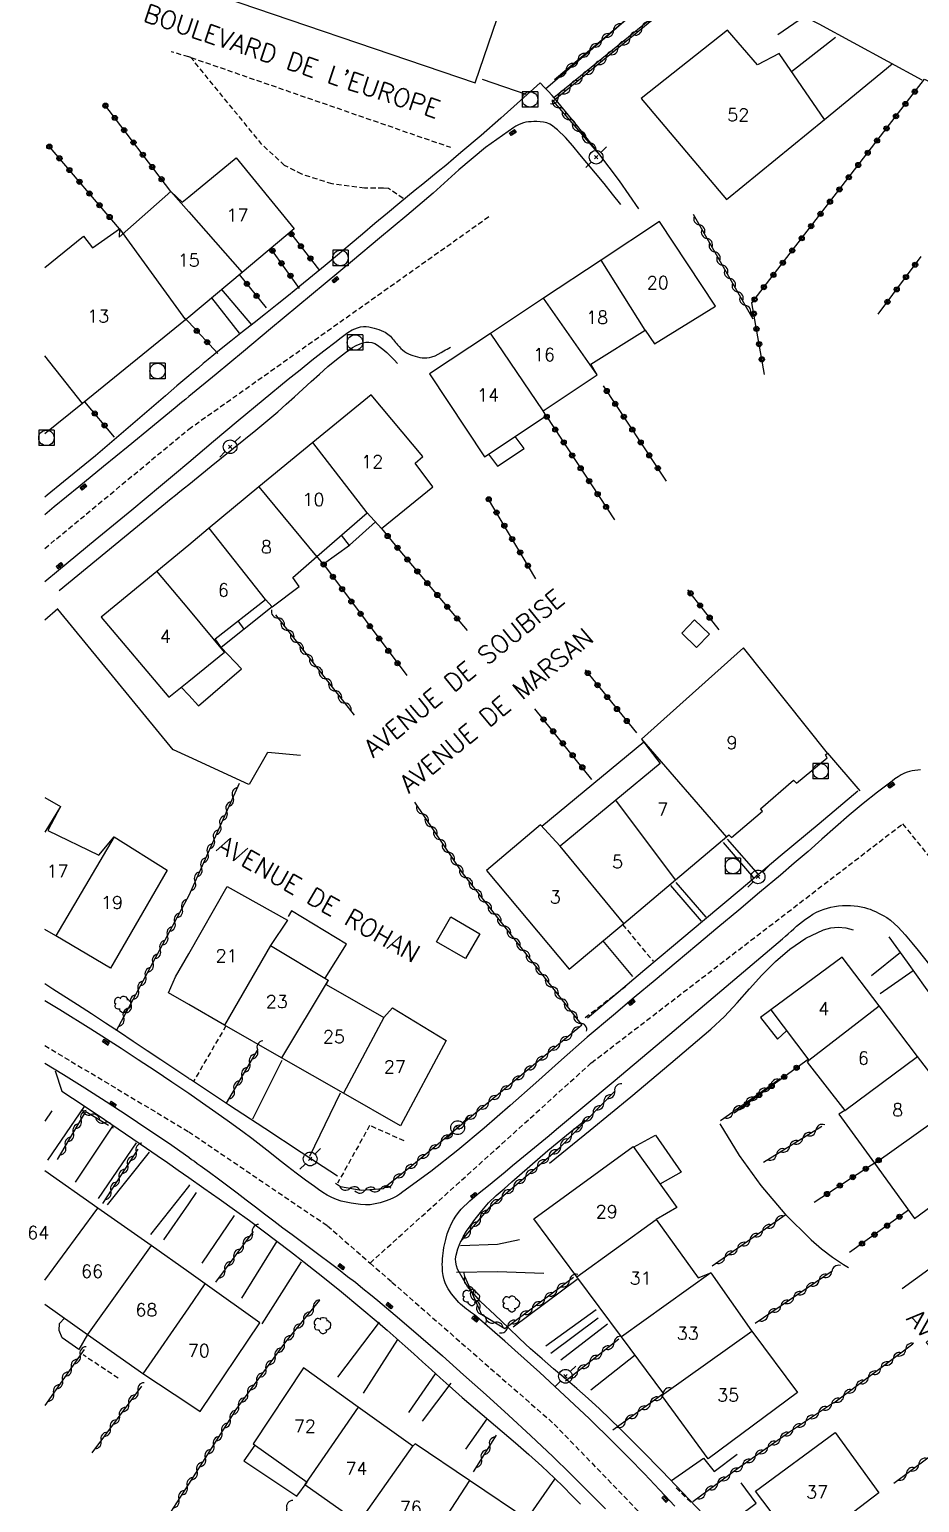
# Model space of a CAD drawing. Header units: millimetres. Extents: x 150997 to 152001, y 151999 to 153001.
# Drawn here: x 150998.5 to 151085.1, y 152324.6 to 152467.8 of the extents above; entities that cross this region are included whole.
import ezdxf
from ezdxf.enums import TextEntityAlignment as Align

# ---------------------------------------------------------------- set-up
doc = ezdxf.new("R2010")
doc.units = ezdxf.units.MM
doc.linetypes.add('DASHED', pattern=[0.75, 0.5, -0.25])
doc.layers.get('0').update_dxf_attribs({"linetype": 'CONTINUOUS'})
for name, color, linetype in [('W0001', 6, 'DASHED'), ('W0008', 7, 'CONTINUOUS'), ('W0014', 7, 'CONTINUOUS'), ('W0017', 7, 'CONTINUOUS'), ('W0101', 7, 'CONTINUOUS'), ('W0104', 1, 'CONTINUOUS'), ('W0112', 1, 'DASHED'), ('W0300', 7, 'CONTINUOUS'), ('W0310', 3, 'CONTINUOUS'), ('W0323', 7, 'CONTINUOUS'), ('W0333', 7, 'CONTINUOUS'), ('W0401', 7, 'CONTINUOUS'), ('W0420', 7, 'CONTINUOUS'), ('W0473', 7, 'CONTINUOUS'), ('W0989', 7, 'CONTINUOUS'), ('W0991', 7, 'CONTINUOUS'), ('W1102', 7, 'CONTINUOUS')]:
    doc.layers.add(name, color=color, linetype=linetype)
doc.styles.get("Standard").update_dxf_attribs({"font": 'romans.shx', "width": 0.85})

# ---------------------------------------------------------------- blocks, each defined once
blk = doc.blocks.new('T420')
for p, q in [((0.75, 0.75), (-0.75, 0.75)), ((-0.75, 0.75), (-0.75, -0.75)), ((0.75, 0.75), (0.75, -0.75)), ((0.75, -0.75), (-0.75, -0.75))]:
    blk.add_line(p, q)
blk.add_ellipse((0, 0), major_axis=(-0.53, 0.53), ratio=1, start_param=3.926991, end_param=10.210176)
blk = doc.blocks.new('T401')
for p, q in [((-0.3, 0.3), (0, 0.3)), ((-0.3, -0.25), (-0.3, 0.3)), ((-0.3, 0.15), (0, 0.15)), ((-0.3, 0), (0, 0)), ((0, 0.3), (0, -0.25)), ((-0.3, -0.15), (0, -0.15)), ((-0.3, -0.25), (-0.3, -0.3)), ((-0.3, -0.3), (0, -0.3)), ((0, -0.3), (0, -0.25))]:
    blk.add_line(p, q)
blk = doc.blocks.new('T300')
for p, q in [((-0.8, 0.51), (-0.86, 0.34)), ((-0.86, 0.34), (-0.86, 0.17)), ((-0.86, 0.17), (-0.74, 0.06)), ((-0.69, 0.63), (-0.8, 0.51)), ((-0.8, -0.06), (-0.74, 0.06)), ((-0.74, 0.06), (-0.69, 0.11)), ((-0.57, 0.69), (-0.69, 0.63)), ((-0.46, 0.69), (-0.57, 0.69)), ((-0.29, 0.63), (-0.46, 0.69)), ((-0.29, 0.63), (-0.17, 0.74)), ((-0.23, 0.57), (-0.29, 0.63)), ((-0.17, 0.74), (-0.06, 0.8)), ((-0.06, 0.8), (0.06, 0.8)), ((0.06, 0.8), (0.23, 0.74)), ((0.23, 0.74), (0.34, 0.63)), ((0.34, 0.63), (0.4, 0.51)), ((0.46, 0.46), (0.34, 0.46)), ((0.4, 0.51), (0.4, 0.46)), ((0.57, 0.4), (0.46, 0.46)), ((0.57, 0.4), (0.69, 0.29)), ((0.69, 0.29), (0.74, 0.17)), ((0.74, 0.06), (0.69, -0.17)), ((0.74, 0.17), (0.74, 0.06)), ((-0.8, -0.17), (-0.8, -0.06)), ((-0.8, -0.23), (-0.8, -0.17)), ((-0.74, -0.34), (-0.8, -0.23)), ((-0.69, -0.4), (-0.74, -0.34)), ((-0.51, -0.46), (-0.69, -0.4)), ((-0.4, -0.46), (-0.51, -0.46)), ((-0.4, -0.46), (-0.34, -0.46)), ((-0.34, -0.46), (-0.34, -0.4)), ((-0.34, -0.51), (-0.34, -0.46)), ((-0.29, -0.63), (-0.34, -0.51)), ((-0.17, -0.74), (-0.29, -0.63)), ((-0.06, -0.8), (-0.17, -0.74)), ((0.06, -0.8), (-0.06, -0.8)), ((0.17, -0.74), (0.06, -0.8)), ((0.23, -0.69), (0.17, -0.74)), ((0.29, -0.46), (0.23, -0.46)), ((0.29, -0.63), (0.23, -0.69)), ((0.46, -0.4), (0.29, -0.46)), ((0.34, -0.51), (0.29, -0.63)), ((0.34, -0.51), (0.34, -0.46)), ((0.57, -0.34), (0.46, -0.4)), ((0.63, -0.29), (0.57, -0.34)), ((0.69, -0.17), (0.63, -0.29))]:
    blk.add_line(p, q)
blk = doc.blocks.new('T473')
for p, q in [((-0.166667, 0.166667), (0.166667, -0.166667)), ((-0.166667, -0.166667), (0.166667, 0.166667)), ((0.500001, 0.500001), (1.000002, 1.000002)), ((-1.000002, -1.000002), (-0.500001, -0.500001))]:
    blk.add_line(p, q)
blk.add_ellipse((0, 0), major_axis=(0.471405, 0.471405), ratio=1, start_param=5.4977871438, end_param=11.780972451)
blk = doc.blocks.new('t310o')
at = {"color": 0, "linetype": 'Continuous'}
for centre, start, end in [((-0.5, 0.38), 216.8699, 323.1304), ((0.5, -0.37), 36.8699, 143.1303)]:
    blk.add_arc(centre, 0.625, start, end, dxfattribs=at)
blk = doc.blocks.new('t323o')
at = {"color": 0, "linetype": 'Continuous'}
for radius in [0.25, 0.15]:
    blk.add_circle((0, 0), radius, dxfattribs=at)

msp = doc.modelspace()

# ---------------------------------------------------------------- linework, layer by layer
at = {"layer": 'W0001'}
for points in [[(151014, 152428.98), (151043.27, 152449.71)], [(151000, 152417.38), (151014, 152428.98)], [(151031.63, 152347.92), (151053.16, 152367.39), (151083.41, 152390.6), (151099.77, 152370.46)], [(151000, 152369.06), (151014, 152360.68)], [(151014, 152360.68), (151027.49, 152351.54), (151031.63, 152347.92)], [(151031.63, 152347.92), (151033.76, 152346.06), (151049.54, 152332.26), (151067.93, 152313.21), (151082.65, 152295.25), (151079.28, 152282.5)]]:
    msp.add_lwpolyline(points, dxfattribs=at)
at = {"layer": 'W0008'}
for points in [[(151000, 152367.35), (151001.81, 152366.25), (151003.91, 152364.95), (151005.98, 152363.63), (151008.01, 152362.3), (151010.02, 152360.95), (151012.02, 152359.59), (151014, 152358.2)], [(151014, 152358.2), (151014.28, 152358), (151014.55, 152357.81), (151014.83, 152357.61), (151015.11, 152357.41), (151016.01, 152356.75), (151016.91, 152356.09), (151017.81, 152355.41), (151018.7, 152354.74), (151019.59, 152354.06), (151020.48, 152353.38), (151021.37, 152352.7), (151022.27, 152352.02), (151023.16, 152351.35), (151024.07, 152350.68), (151024.97, 152350.01), (151025.87, 152349.34), (151026.77, 152348.66), (151027.67, 152347.99), (151028.56, 152347.31), (151029.45, 152346.62), (151030.2, 152346.05), (151030.93, 152345.46), (151031.67, 152344.87), (151032.39, 152344.27), (151034.5, 152342.5), (151036.58, 152340.7), (151038.66, 152338.89), (151040.71, 152337.06), (151042.91, 152335.1), (151045.09, 152333.12), (151047.25, 152331.13), (151049.39, 152329.11), (151051.12, 152327.43), (151052.82, 152325.73), (151054.51, 152324.02)]]:
    msp.add_lwpolyline(points, dxfattribs=at)
at = {"layer": 'W0014'}
for points in [[(151048.7, 152462.08), (151057.88, 152469.97), (151059.33, 152475.21)], [(151049.5, 152461.23), (151064.88, 152473.76)], [(151064.85, 152473.75), (151075.26, 152468.38), (151085.29, 152462.95)], [(151048.16, 152462.64), (151046.26, 152460.92), (151044.34, 152459.22), (151042.42, 152457.54), (151040.47, 152455.87), (151039.74, 152455.25), (151039, 152454.63), (151038.26, 152454.02), (151037.52, 152453.42), (151036.77, 152452.81), (151036.03, 152452.21), (151035.28, 152451.6), (151034.54, 152450.99), (151033.32, 152449.98), (151032.11, 152448.96), (151030.9, 152447.94), (151029.69, 152446.93), (151028.47, 152445.91), (151027.26, 152444.89), (151026.04, 152443.88), (151024.81, 152442.88), (151023.7, 152441.98), (151022.59, 152441.09), (151021.47, 152440.21), (151020.35, 152439.32), (151019.23, 152438.44), (151018.11, 152437.55), (151017, 152436.65), (151015.89, 152435.75), (151015.42, 152435.36), (151014.94, 152434.96), (151014.47, 152434.57), (151014, 152434.17)], [(151057.78, 152450.4), (151055.87, 152453.12), (151053.89, 152455.79), (151051.84, 152458.41), (151049.72, 152460.98), (151049.34, 152461.41), (151048.96, 152461.83), (151048.57, 152462.24), (151048.16, 152462.64)], [(151056.02, 152450.82), (151055.2, 152451.84), (151054.38, 152452.86), (151053.55, 152453.87), (151052.7, 152454.87), (151052.02, 152455.69), (151051.34, 152456.52), (151050.62, 152457.33), (151049.84, 152458.08), (151049.61, 152458.28), (151049.36, 152458.46), (151049.1, 152458.62), (151048.81, 152458.75), (151048.5, 152458.83), (151048.18, 152458.87), (151047.86, 152458.88), (151047.54, 152458.88), (151047.29, 152458.87), (151047.04, 152458.86), (151046.79, 152458.82), (151046.54, 152458.77), (151046.29, 152458.68), (151046.05, 152458.57), (151045.82, 152458.45), (151045.6, 152458.31), (151042.85, 152456.35), (151040.27, 152454.18), (151037.76, 152451.93), (151035.22, 152449.75), (151032.56, 152447.55), (151029.91, 152445.35), (151027.26, 152443.15), (151024.61, 152440.95), (151021.96, 152438.74), (151019.31, 152436.54), (151016.66, 152434.34), (151014, 152432.15)], [(151014, 152425.78), (151016.41, 152427.81), (151018.82, 152429.82), (151021.24, 152431.83), (151023.67, 152433.83), (151024.82, 152434.76), (151025.98, 152435.69), (151027.14, 152436.61), (151028.32, 152437.51), (151028.7, 152437.8), (151029.08, 152438.1), (151029.47, 152438.39), (151029.89, 152438.63), (151030.15, 152438.75), (151030.42, 152438.84), (151030.7, 152438.92), (151030.99, 152438.96), (151031.25, 152438.96), (151031.51, 152438.92), (151031.77, 152438.87), (151032.02, 152438.81), (151032.25, 152438.74), (151032.49, 152438.67), (151032.72, 152438.58), (151032.94, 152438.47), (151033.09, 152438.4), (151033.23, 152438.31), (151033.36, 152438.22), (151033.49, 152438.12), (151033.61, 152438.01), (151033.71, 152437.9), (151033.82, 152437.78), (151033.91, 152437.66), (151034.01, 152437.54), (151034.11, 152437.42), (151034.21, 152437.3), (151034.31, 152437.19), (151034.47, 152437.02), (151034.63, 152436.84), (151034.8, 152436.68), (151034.99, 152436.53), (151035.18, 152436.41), (151035.38, 152436.31), (151035.58, 152436.22), (151035.79, 152436.14), (151036.01, 152436.07), (151036.23, 152436.01), (151036.46, 152435.96), (151036.69, 152435.93)], [(151014, 152423.61), (151016.17, 152425.37), (151018.35, 152427.13), (151020.51, 152428.89), (151022.66, 152430.68), (151023.49, 152431.4), (151024.3, 152432.13), (151025.1, 152432.87), (151025.9, 152433.61), (151026.71, 152434.34), (151027.53, 152435.06), (151028.37, 152435.76), (151029.24, 152436.42), (151029.58, 152436.67), (151029.92, 152436.91), (151030.28, 152437.12), (151030.66, 152437.29), (151030.93, 152437.37), (151031.21, 152437.43), (151031.5, 152437.44), (151031.79, 152437.41), (151032.09, 152437.3), (151032.37, 152437.14), (151032.62, 152436.95), (151032.86, 152436.75), (151033.25, 152436.43), (151033.61, 152436.09), (151033.96, 152435.73), (151034.29, 152435.36)], [(151036.69, 152435.93), (151036.92, 152435.92), (151037.16, 152435.93), (151037.4, 152435.95), (151037.63, 152436), (151037.95, 152436.11), (151038.24, 152436.26), (151038.53, 152436.43), (151038.82, 152436.59), (151038.98, 152436.68), (151039.14, 152436.77), (151039.29, 152436.86), (151039.45, 152436.96)], [(151014, 152434.17), (151012.86, 152433.2), (151011.73, 152432.23), (151010.6, 152431.26), (151009.47, 152430.28), (151008.34, 152429.3), (151007.2, 152428.33), (151006.07, 152427.36), (151004.92, 152426.4), (151003.37, 152425.12), (151001.81, 152423.85), (151000.24, 152422.58), (151000, 152422.38)], [(151014, 152432.15), (151013.72, 152431.91), (151013.43, 152431.68), (151013.15, 152431.45), (151012.87, 152431.21), (151010.49, 152429.25), (151008.1, 152427.29), (151005.71, 152425.34), (151003.32, 152423.39), (151000.93, 152421.43), (151000, 152420.67)], [(151000, 152414.18), (151001.33, 152415.27), (151004.9, 152418.21), (151008.47, 152421.15), (151009.85, 152422.31), (151011.24, 152423.46), (151012.62, 152424.62), (151014, 152425.78)], [(151001.41, 152413.3), (151004.13, 152415.53), (151006.85, 152417.77), (151009.58, 152420), (151012.3, 152422.23), (151012.73, 152422.58), (151013.15, 152422.92), (151013.58, 152423.27), (151014, 152423.61)], [(151085.16, 152395.85), (151084.88, 152395.84), (151084.61, 152395.81), (151084.35, 152395.77), (151084.09, 152395.71), (151083.84, 152395.63), (151083.59, 152395.53), (151083.27, 152395.37), (151082.97, 152395.18), (151082.67, 152394.98), (151082.38, 152394.77), (151080.97, 152393.7), (151079.58, 152392.59), (151078.22, 152391.45), (151076.88, 152390.28), (151075.55, 152389.11), (151074.22, 152387.94), (151072.88, 152386.78), (151071.53, 152385.63), (151069.51, 152383.93), (151067.48, 152382.23), (151065.45, 152380.53), (151063.41, 152378.83), (151061.38, 152377.13), (151059.35, 152375.43), (151057.32, 152373.73), (151055.29, 152372.03), (151052.75, 152369.87), (151050.24, 152367.66), (151047.75, 152365.44), (151045.25, 152363.23), (151042.73, 152361.04), (151040.16, 152358.89), (151037.53, 152356.82), (151034.83, 152354.84), (151034.53, 152354.63), (151034.22, 152354.43), (151033.9, 152354.25), (151033.56, 152354.1), (151033.1, 152353.92), (151032.62, 152353.77), (151032.14, 152353.66), (151031.64, 152353.59), (151031.18, 152353.57), (151030.71, 152353.6), (151030.25, 152353.66), (151029.8, 152353.73), (151029.31, 152353.83), (151028.83, 152353.95), (151028.36, 152354.09), (151027.9, 152354.28), (151027.46, 152354.51), (151027.04, 152354.78), (151026.63, 152355.07), (151026.23, 152355.35), (151025.34, 152355.99), (151024.46, 152356.65), (151023.6, 152357.32), (151022.74, 152358), (151021.88, 152358.68), (151021.02, 152359.36), (151020.15, 152360.02), (151019.27, 152360.67), (151017.96, 152361.61), (151016.65, 152362.55), (151015.33, 152363.47), (151014, 152364.39)], [(151079.07, 152393.8), (151075.29, 152390.63), (151071.51, 152387.46), (151067.72, 152384.28), (151063.94, 152381.11), (151061.15, 152378.76), (151058.35, 152376.42), (151055.56, 152374.07), (151052.77, 152371.72)], [(151061.26, 152324.28), (151059.78, 152325.86), (151058.3, 152327.43), (151056.79, 152328.98), (151055.27, 152330.52), (151052.92, 152332.8), (151050.54, 152335.05), (151048.14, 152337.27), (151045.71, 152339.46), (151044.74, 152340.33), (151043.76, 152341.18), (151042.77, 152342.03), (151041.77, 152342.87), (151041.58, 152343.02), (151041.39, 152343.16), (151041.2, 152343.31), (151041, 152343.45), (151040.81, 152343.6), (151040.62, 152343.75), (151040.44, 152343.91), (151040.27, 152344.08), (151039.9, 152344.5), (151039.55, 152344.93), (151039.24, 152345.4), (151038.98, 152345.9), (151038.84, 152346.29), (151038.75, 152346.7), (151038.69, 152347.11), (151038.66, 152347.52), (151038.65, 152347.79), (151038.66, 152348.07), (151038.67, 152348.34), (151038.7, 152348.61), (151038.73, 152348.88), (151038.77, 152349.15), (151038.82, 152349.42), (151038.87, 152349.69), (151038.99, 152350.22), (151039.13, 152350.75), (151039.31, 152351.26), (151039.54, 152351.76), (151039.74, 152352.13), (151039.97, 152352.49), (151040.23, 152352.83), (151040.5, 152353.15), (151041.34, 152353.98), (151042.24, 152354.74), (151043.16, 152355.47), (151044.07, 152356.21), (151044.78, 152356.8), (151045.49, 152357.4), (151046.2, 152357.98), (151046.91, 152358.57), (151047.63, 152359.16), (151048.34, 152359.74), (151049.06, 152360.33), (151049.77, 152360.92), (151055.27, 152365.53), (151060.77, 152370.16), (151066.25, 152374.8), (151071.73, 152379.44), (151072.01, 152379.68), (151072.28, 152379.93), (151072.56, 152380.17), (151072.83, 152380.42), (151073.11, 152380.66), (151073.39, 152380.9), (151073.68, 152381.13), (151073.97, 152381.35), (151074.32, 152381.59), (151074.68, 152381.82), (151075.05, 152382.02), (151075.44, 152382.2), (151075.77, 152382.33), (151076.1, 152382.43), (151076.44, 152382.51), (151076.79, 152382.58), (151077.18, 152382.64), (151077.57, 152382.67), (151077.97, 152382.68), (151078.36, 152382.68), (151078.7, 152382.65), (151079.05, 152382.61), (151079.38, 152382.55), (151079.72, 152382.47), (151079.99, 152382.4), (151080.25, 152382.31), (151080.51, 152382.2), (151080.76, 152382.09), (151081.14, 152381.91), (151081.52, 152381.71), (151081.88, 152381.5), (151082.22, 152381.25), (151082.97, 152380.57), (151083.66, 152379.83), (151084.3, 152379.06), (151084.93, 152378.29), (151088.5, 152373.81)], [(151082.08, 152379.62), (151083.86, 152377.18), (151085.62, 152374.72), (151087.38, 152372.26), (151089.12, 152369.79), (151090.84, 152367.34), (151092.54, 152364.88), (151094.24, 152362.41), (151095.92, 152359.94)], [(151014, 152365.86), (151012.65, 152366.76), (151011.3, 152367.66), (151009.96, 152368.56), (151008.61, 152369.46), (151007.27, 152370.36), (151005.91, 152371.25), (151004.56, 152372.14), (151003.2, 152373.01), (151000.8, 152374.54), (151000, 152375.05)], [(151014, 152364.39), (151012.37, 152365.5), (151010.73, 152366.6), (151009.08, 152367.69), (151007.43, 152368.77), (151004.47, 152370.67), (151001.48, 152372.53), (151000, 152373.42)], [(151001, 152366.62), (151001.67, 152364.63)], [(151028.45, 152356.36), (151024.92, 152358.67), (151021.4, 152360.99), (151017.88, 152363.31), (151014.36, 152365.63), (151014.27, 152365.69), (151014.18, 152365.75), (151014.09, 152365.8), (151014, 152365.86)], [(151001.67, 152364.63), (151003.74, 152363.26), (151005.8, 152361.88), (151007.86, 152360.49), (151009.9, 152359.09), (151010.93, 152358.39), (151011.95, 152357.68), (151012.98, 152356.96), (151014, 152356.25)], [(151064.02, 152323.51), (151062.01, 152325.63), (151060.03, 152327.7), (151058.02, 152329.74), (151055.99, 152331.76), (151053.93, 152333.74), (151052.84, 152334.75), (151051.73, 152335.72), (151050.61, 152336.68), (151049.48, 152337.64), (151048.35, 152338.6), (151047.24, 152339.58), (151046.15, 152340.58), (151045.09, 152341.61), (151043.75, 152342.89), (151042.37, 152344.19), (151041.1, 152345.65), (151040.13, 152347.31), (151040.02, 152347.64), (151039.96, 152347.99), (151039.95, 152348.33), (151040, 152348.68), (151040.17, 152349.3), (151040.4, 152349.89), (151040.68, 152350.46), (151041.01, 152351.01), (151041.36, 152351.52), (151041.73, 152352.03), (151042.11, 152352.52), (151042.49, 152353.01), (151043.16, 152353.77), (151043.9, 152354.47), (151044.66, 152355.14), (151045.42, 152355.8), (151047.16, 152357.34), (151048.93, 152358.86), (151050.72, 152360.35), (151052.53, 152361.81)], [(151014, 152356.25), (151015.48, 152355.21), (151016.96, 152354.16), (151018.44, 152353.1), (151019.9, 152352.04), (151021.25, 152351.05), (151022.58, 152350.04), (151023.9, 152349.03), (151025.22, 152348.01), (151027.04, 152346.57), (151028.86, 152345.11), (151030.65, 152343.64), (151032.43, 152342.14), (151033.31, 152341.39), (151034.17, 152340.62), (151035.03, 152339.85), (151035.89, 152339.08), (151036.74, 152338.3), (151037.6, 152337.53), (151038.46, 152336.75), (151039.32, 152335.99), (151040.6, 152334.86), (151041.89, 152333.75), (151043.19, 152332.65), (151044.49, 152331.54), (151045.78, 152330.43), (151047.07, 152329.31), (151048.33, 152328.17), (151049.58, 152327), (151050.43, 152326.17), (151051.26, 152325.33), (151052.09, 152324.48)]]:
    msp.add_lwpolyline(points, dxfattribs=at)
at = {"layer": 'W0017'}
for points in [[(151071.27, 152467.34), (151073.86, 152469.13)], [(151072.62, 152463.75), (151076.9, 152467.09)], [(151075.82, 152459.08), (151082.41, 152464.51)], [(151046.8, 152461.5), (151042.55, 152462.96)], [(151018.93, 152438.33), (151016.25, 152441.76)], [(151020.13, 152439.14), (151017.21, 152442.57)], [(151076.12, 152397.5), (151079.26, 152393.84)], [(151068.94, 152385.37), (151065.98, 152388.81)], [(151069.39, 152385.7), (151066.39, 152389.12)], [(151063.86, 152381.14), (151060.89, 152384.61)], [(151064.32, 152381.54), (151061.39, 152384.92)], [(151057.17, 152375.78), (151054.27, 152379.29)], [(151083.2, 152378.1), (151080.39, 152375.83)], [(151084.43, 152376.34), (151081.23, 152374.08)], [(151020.22, 152361.93), (151023.08, 152367.64)], [(151025.77, 152358.31), (151028.75, 152364.47)], [(151003.84, 152363.15), (151000.27, 152357.92)], [(151006.6, 152361.21), (151002.95, 152355.77)], [(151005.23, 152354.21), (151008.92, 152359.62)], [(151010.15, 152358.69), (151006.06, 152353.58)], [(151010.32, 152350.71), (151014, 152355.35)], [(151014, 152355.35), (151014.12, 152355.51)], [(151014, 152353.66), (151014.77, 152354.77)], [(151011.57, 152350.19), (151014, 152353.66)], [(151018.42, 152352.53), (151015.29, 152347.91)], [(151019.16, 152344.52), (151022.61, 152350.06)], [(151040.43, 152349.62), (151044.03, 152349.76), (151046.17, 152350.21)], [(151021.13, 152342.02), (151024.96, 152348.04)], [(151048.52, 152346.89), (151044.02, 152347.05), (151040.02, 152347.01)], [(151051.77, 152346.31), (151045.54, 152341.68)], [(151048.72, 152339.88), (151053.6, 152343.39)], [(151053.8, 152342.56), (151049.2, 152339.14)], [(151028.49, 152336.84), (151032.54, 152342.17)], [(151050.18, 152338.52), (151054.71, 152342)], [(151034.31, 152340.5), (151030.97, 152335.28)], [(151057.4, 152338.96), (151053.1, 152335.56)], [(151035.39, 152333.38), (151038.01, 152337.16)], [(151039.49, 152336.24), (151036.71, 152332.56)], [(151040.93, 152329.83), (151043.02, 152332.79)], [(151060.94, 152326.79), (151064.05, 152328.94), (151065.1, 152327.67), (151067.32, 152329.33)], [(151046.78, 152322.85), (151049.6, 152326.91)], [(151065.75, 152322.01), (151069.17, 152324.59), (151067.73, 152326.55)]]:
    msp.add_lwpolyline(points, dxfattribs=at)
at = {"layer": 'W0101'}
for points in [[(151014, 152472.15), (151041.85, 152462.66), (151046.11, 152475.08)], [(151014, 152451.57), (151018.62, 152455.35), (151024.25, 152448.46)], [(151007.28, 152448.47), (151007.23, 152447.64), (151012.27, 152452.08)], [(151012.27, 152452.08), (151013.36, 152451.05), (151014, 152451.57)], [(151000, 152444.71), (151003.76, 152447.76), (151004.64, 152446.61), (151007.28, 152448.47)], [(151024.25, 152448.46), (151019.19, 152444.22)], [(151059.77, 152449.16), (151054.11, 152445.42)], [(151058.38, 152438.62), (151059.29, 152437.28), (151065.23, 152440.94), (151059.77, 152449.16)], [(151019.19, 152444.22), (151014, 152439.88)], [(151054.11, 152445.42), (151048.51, 152441.72)], [(151048.51, 152441.72), (151043.34, 152438.29)], [(151014, 152439.88), (151013.7, 152439.62)], [(151013.7, 152439.62), (151003.68, 152431.47)], [(151053.1, 152435.31), (151058.38, 152438.62)], [(151043.34, 152438.29), (151037.41, 152434.37), (151042.75, 152426.3), (151048.75, 152430.28), (151048.47, 152430.75)], [(151048.47, 152430.75), (151053.71, 152434.28)], [(151053.71, 152434.28), (151053.1, 152435.31)], [(151003.68, 152431.47), (151000, 152428.54)], [(151031.73, 152432.32), (151026.07, 152427.68)], [(151031.36, 152420.85), (151032.74, 152419.32), (151037.74, 152423.39), (151036.03, 152425.68), (151036.75, 152426.33), (151031.73, 152432.32)], [(151026.07, 152427.68), (151020.82, 152423.38)], [(151020.82, 152423.38), (151015.9, 152419.29)], [(151026.47, 152416.6), (151031.36, 152420.85)], [(151015.9, 152419.29), (151014, 152417.72)], [(151014, 152417.72), (151010.91, 152415.16)], [(151021.47, 152412.43), (151022.12, 152411.7), (151024.73, 152413.7), (151024.13, 152414.56), (151026.47, 152416.6)], [(151010.91, 152415.16), (151005.49, 152410.7), (151012.07, 152402.94), (151014, 152404.5)], [(151016.56, 152408.6), (151021.47, 152412.43)], [(151017.48, 152407.32), (151016.56, 152408.6)], [(151014, 152404.5), (151017.48, 152407.32)], [(151066.53, 152389.54), (151066.78, 152389.28), (151069.8, 152391.85), (151069.58, 152392.09), (151072.8, 152394.86), (151073.08, 152394.58), (151076.08, 152397.02), (151075.91, 152397.33), (151076.12, 152397.5), (151067.93, 152407.72), (151058.02, 152398.86), (151059.84, 152396.48)], [(151059.84, 152396.48), (151055.54, 152392.93)], [(151000, 152393.17), (151001.52, 152392.3)], [(151055.54, 152392.93), (151050.11, 152388.43)], [(151001.52, 152392.3), (151000.3, 152389.97)], [(151000.3, 152389.97), (151005.26, 152387.57), (151006.75, 152389.35)], [(151050.11, 152388.43), (151048.21, 152390.53), (151042.95, 152386.08), (151050.99, 152376.49)], [(151006.75, 152389.35), (151011.92, 152386.12), (151006.4, 152376.59)], [(151061.34, 152385.18), (151066.53, 152389.54)], [(151014, 152377.98), (151017.73, 152384.51), (151023.59, 152381.25), (151021.95, 152378.8)], [(151056.29, 152380.94), (151061.34, 152385.18)], [(151001.07, 152379.72), (151000, 152380.35)], [(151006.4, 152376.59), (151001.07, 152379.72)], [(151050.99, 152376.49), (151056.29, 152380.94)], [(151021.95, 152378.8), (151027.56, 152375.42)], [(151014, 152373.06), (151012.02, 152374.2), (151012.72, 152375.73), (151014, 152377.98)], [(151081.12, 152372.93), (151077.53, 152377.65), (151070.6, 152372.52), (151074.28, 152367.64)], [(151027.56, 152375.42), (151027.36, 152375.01)], [(151027.36, 152375.01), (151032.98, 152371.8)], [(151017.49, 152371.06), (151014, 152373.06)], [(151032.98, 152371.8), (151033.8, 152372.72), (151039.03, 152369.55), (151034.58, 152361.25)], [(151084.87, 152368), (151081.12, 152372.93)], [(151023.03, 152367.88), (151017.49, 152371.06)], [(151029.05, 152364.42), (151023.03, 152367.88)], [(151074.28, 152367.64), (151074.12, 152367.45), (151077.78, 152362.75)], [(151088.54, 152363.19), (151084.87, 152368)], [(151034.58, 152361.25), (151029.05, 152364.42)], [(151077.78, 152362.75), (151077.2, 152362.4), (151080.67, 152357.62)], [(151051.74, 152346.59), (151047.55, 152352.23), (151057.2, 152359.25), (151061.45, 152353.31), (151059.45, 152352.14)], [(151005.16, 152353.27), (151000, 152356.88)], [(151080.67, 152357.62), (151084.56, 152352.25), (151092.45, 152358.05)], [(151010.36, 152349.62), (151005.16, 152353.27)], [(151059.45, 152352.14), (151063.52, 152346.49), (151064.77, 152346.97)], [(151014, 152347.04), (151010.36, 152349.62)], [(151015.61, 152345.89), (151014, 152347.04)], [(151064.77, 152346.97), (151068.73, 152341.34), (151068.76, 152341.29)], [(151020.93, 152342.11), (151015.61, 152345.89)], [(151056.07, 152340.75), (151051.74, 152346.59)], [(151000, 152343.93), (151004.17, 152340.98)], [(151004.17, 152340.98), (151009.64, 152337.11)], [(151014, 152334.24), (151015.12, 152333.5), (151020.93, 152342.11)], [(151068.76, 152341.29), (151073.18, 152335.32), (151064.49, 152328.89)], [(151060.18, 152335.22), (151056.07, 152340.75)], [(151009.64, 152337.11), (151014, 152334.24)], [(151030.46, 152333.92), (151025.15, 152337.73), (151020.26, 152330.35), (151025.52, 152326.61)], [(151064.49, 152328.89), (151060, 152335.05), (151060.18, 152335.22)], [(151035.78, 152330.12), (151030.46, 152333.92)], [(151041.3, 152326.78), (151036.02, 152330.34), (151035.78, 152330.12)], [(151047.16, 152322.83), (151041.3, 152326.78)], [(151025.52, 152326.61), (151025.28, 152326.39)], [(151025.28, 152326.39), (151030.47, 152322.72)]]:
    msp.add_lwpolyline(points, dxfattribs=at)
for points in [[(151075.82, 152459.08), (151071.42, 152465.5), (151069.31, 152464.4), (151066.37, 152467.78), (151058, 152461.14), (151066.29, 152451.3)], [(151073.59, 152319.86), (151069.12, 152325.73), (151076.86, 152331.45), (151081.09, 152325.58)]]:
    msp.add_lwpolyline(points, close=True, dxfattribs=at)
at = {"layer": 'W0104'}
for points in [[(151043.15, 152426.56), (151044.03, 152425.38), (151046.63, 152427.09), (151045.75, 152428.28)], [(151032.16, 152419.96), (151029.62, 152417.69), (151029.62, 152417.67), (151027.09, 152415.87), (151026, 152417.16)], [(151029.62, 152417.67), (151028.87, 152418.68)], [(151022.12, 152411.7), (151019.4, 152409.55), (151018.82, 152410.36)], [(151019.4, 152409.55), (151017.17, 152407.75)], [(151014, 152403.12), (151014.96, 152402.1), (151019.13, 152405.68), (151017.17, 152407.75)], [(151013.26, 152403.9), (151014, 152403.12)], [(151048.33, 152390.4), (151058.25, 152398.59)], [(151027.26, 152375.61), (151029.33, 152378.91), (151023.98, 152382.17), (151023.68, 152381.6)], [(151070.6, 152372.52), (151069.6, 152371.79), (151071.24, 152369.67), (151072.13, 152370.49)], [(151057.24, 152359.2), (151059.37, 152360.36), (151061.88, 152356.76), (151059.82, 152355.59)], [(151004.17, 152340.98), (151003.31, 152339.51), (151001.71, 152340.64), (151001.39, 152341.35), (151001.44, 152342.05), (151001.93, 152342.56)]]:
    msp.add_lwpolyline(points, dxfattribs=at)
for points in [[(151064.62, 152409.05), (151063.38, 152407.76), (151061.94, 152409.15), (151063.18, 152410.44)], [(151039.5, 152381.57), (151042.3, 152379.93), (151040.91, 152377.53), (151038.1, 152379.16)]]:
    msp.add_lwpolyline(points, close=True, dxfattribs=at)
at = {"layer": 'W0112'}
for points in [[(151014, 152465.17), (151012.3, 152465.67)], [(151034.85, 152451.42), (151033.41, 152452.39), (151032.93, 152452.4), (151031.1, 152452.41), (151027.94, 152452.82), (151025, 152453.76), (151023.32, 152454.63), (151021.12, 152456.65), (151014.22, 152465.11), (151014, 152465.17)], [(151014.22, 152465.11), (151039.45, 152456.38)], [(151056.17, 152380.84), (151059.15, 152377.27)], [(151052.55, 152371.78), (151056.57, 152374.89)], [(151017.62, 152370.98), (151014.44, 152365.52)], [(151034.96, 152359.79), (151031.59, 152361.29), (151028.48, 152355.7)], [(151007.15, 152336.72), (151003.73, 152338.99)], [(151061.39, 152326.06), (151062.96, 152324.53)]]:
    msp.add_lwpolyline(points, dxfattribs=at)
at = {"layer": 'W0300'}
for points in [[(151001.26, 152411.52), (151000, 152410.43)], [(151012.48, 152397.81), (151001.27, 152411.5)], [(151014, 152397.12), (151012.51, 152397.81)], [(151019.84, 152394.44), (151014, 152397.12)], [(151021.66, 152397.55), (151019.87, 152394.45)], [(151024.87, 152397.27), (151021.69, 152397.55)], [(151049.08, 152357.62), (151053.04, 152360.84), (151056.98, 152364.08), (151060.89, 152367.36), (151064.78, 152370.66), (151066.1, 152371.89), (151067.34, 152373.21), (151068.53, 152374.56), (151069.73, 152375.9), (151071.04, 152377.22), (151072.45, 152378.44), (151074.01, 152379.5), (151075.72, 152380.31), (151076.43, 152380.51), (151077.16, 152380.57), (151077.89, 152380.51), (151078.6, 152380.31)], [(151065.65, 152361.46), (151067.52, 152358.38), (151069.63, 152355.45), (151071.96, 152352.71), (151074.51, 152350.16), (151075.51, 152349.29), (151076.58, 152348.5), (151077.67, 152347.77), (151078.14, 152347.48)], [(151083.36, 152345.43), (151098.57, 152356.47)]]:
    msp.add_lwpolyline(points, dxfattribs=at)
at = {"layer": 'W0310'}
for points in [[(151038.92, 152482.55), (151059.32, 152474.77), (151057.58, 152469.65), (151049.55, 152462.93)], [(151064.69, 152473.36), (151049.44, 152460.87), (151053.91, 152455.68)], [(151063.04, 152449.87), (151068.86, 152439.71)], [(151022.44, 152410.92), (151030.08, 152401.18)], [(151018.89, 152394.55), (151014, 152383.65)], [(151035.95, 152392.72), (151040.58, 152385.86), (151052.21, 152371.06), (151052.21, 152371.03), (151035.87, 152357.51), (151032.9, 152355.14), (151030.78, 152354.98), (151028.75, 152355.33), (151028.28, 152355.64)], [(151014, 152383.65), (151013.83, 152383.28), (151006.95, 152370.49)], [(151020.73, 152368.72), (151017.65, 152363.47)], [(151071.51, 152365.82), (151065.69, 152361.74)], [(151040.43, 152349.97), (151043.31, 152353.38), (151050.04, 152359.12), (151055.43, 152364.62)], [(151000.69, 152362.71), (151000, 152361.7)], [(151001.25, 152358), (151004, 152362.65), (151006.2, 152361.31)], [(151075.55, 152361.18), (151069.87, 152357.69)], [(151009.05, 152358.99), (151005.61, 152353.7)], [(151072.09, 152352.64), (151064.89, 152347.63)], [(151020.26, 152350.97), (151016.6, 152346.06)], [(151051.42, 152346.52), (151044.72, 152341.54), (151042.49, 152342.87), (151040.86, 152346.6), (151040.76, 152347.08)], [(151076.56, 152347.13), (151069.09, 152342.04)], [(151014, 152326.43), (151018.49, 152333.44), (151018.51, 152333.55), (151023.44, 152340.25), (151026.75, 152344.3)], [(151003.82, 152339.51), (151000, 152334.06)], [(151055.81, 152340.53), (151050.64, 152336.45)], [(151084.4, 152340.04), (151076.73, 152334.29), (151076.7, 152334.34), (151072.31, 152331.43), (151067.37, 152327.91), (151063.01, 152324.72)], [(151009.4, 152335.94), (151004.58, 152329.47)], [(151060.11, 152335.18), (151055.25, 152331.66)], [(151082.57, 152326.52), (151090.83, 152332.69)], [(151043.9, 152331.18), (151041.65, 152327.63)], [(151012.25, 152323.69), (151014, 152326.43)]]:
    msp.add_lwpolyline(points, dxfattribs=at)
at = {"layer": 'W0323'}
for points in [[(151069.98, 152434.3), (151068.75, 152441.26), (151085.54, 152463), (151094.72, 152458.2), (151091.33, 152453.88)], [(151012.27, 152452.08), (151005.74, 152460.65)], [(151007.28, 152448.47), (151000.37, 152456.55)], [(151026.76, 152444.4), (151023.85, 152448.12)], [(151024.77, 152442.67), (151021.97, 152446.55)], [(151081.04, 152440.16), (151085.23, 152445.77)], [(151021.55, 152440.78), (151018.93, 152444.01)], [(151014, 152439.37), (151013.46, 152439.95)], [(151016.82, 152436.34), (151014, 152439.37)], [(151060.44, 152423.94), (151054.32, 152433.18)], [(151006.78, 152428.2), (151003.9, 152431.65)], [(151048.75, 152430.28), (151055.41, 152420.17)], [(151047.74, 152414.42), (151043.06, 152422.35)], [(151032.74, 152419.32), (151034.54, 152417.15), (151041.07, 152409.42)], [(151027.09, 152415.87), (151035.21, 152405.02)], [(151065.57, 152409.48), (151062.54, 152413.36)], [(151052.54, 152405.59), (151057.53, 152399.45)], [(151053.21, 152394.94), (151047.66, 152401.81)], [(151074.23, 152367.71), (151067.04, 152362.49)], [(151081.12, 152357.93), (151074.8, 152353.81)], [(151083.98, 152353.05), (151078.24, 152348.93)]]:
    msp.add_lwpolyline(points, dxfattribs=at)
at = {"layer": 'W0333'}
msp.add_lwpolyline([(151020.44, 152330.22), (151019.37, 152328.68), (151024.52, 152325.26), (151025.52, 152326.61)], dxfattribs=at)
at = {"layer": 'W1102'}
for points in [[(151012.27, 152452.08), (151014, 152450.12)], [(151014, 152450.12), (151019.2, 152444.22)], [(151007.28, 152448.47), (151013.7, 152439.62)], [(151058.38, 152438.62), (151054.11, 152445.42)], [(151053.71, 152434.28), (151048.51, 152441.72)], [(151048.47, 152430.75), (151043.34, 152438.3)], [(151003.68, 152431.47), (151000, 152436.12)], [(151031.36, 152420.85), (151026.07, 152427.68)], [(151026.47, 152416.6), (151020.84, 152423.39)], [(151021.47, 152412.43), (151015.98, 152419.35)], [(151014, 152411.47), (151010.91, 152415.17)], [(151017.48, 152407.32), (151014, 152411.47)], [(151058.02, 152398.86), (151066.28, 152389.33)], [(151061.34, 152385.18), (151055.54, 152392.93)], [(151001.52, 152392.3), (151000, 152389.82)], [(151006.75, 152389.35), (151001.07, 152379.72)], [(151056.29, 152380.94), (151050.11, 152388.43)], [(151021.95, 152378.8), (151017.49, 152371.06)], [(151027.56, 152375.42), (151023.03, 152367.88)], [(151074.28, 152367.64), (151081.12, 152372.93)], [(151032.98, 152371.8), (151029.05, 152364.42)], [(151077.78, 152362.75), (151084.87, 152368)], [(151080.67, 152357.61), (151088.54, 152363.19)], [(151000, 152346.27), (151005.16, 152353.27)], [(151051.74, 152346.59), (151059.45, 152352.14)], [(151010.36, 152349.62), (151004.17, 152340.98)], [(151064.77, 152346.97), (151056.07, 152340.75)], [(151014, 152343.56), (151015.61, 152345.89)], [(151009.58, 152337.15), (151014, 152343.56)], [(151060.18, 152335.22), (151068.76, 152341.29)], [(151030.46, 152333.92), (151025.28, 152326.39)], [(151030.04, 152321.97), (151035.78, 152330.12)], [(151041.3, 152326.78), (151035.56, 152317.98)]]:
    msp.add_lwpolyline(points, dxfattribs=at)

# ---------------------------------------------------------------- block references
at = {"layer": 'W0300'}
for p in [(151007.64, 152373.05), (151041.52, 152344.57), (151045.41, 152343.94), (151027.06, 152341.84)]:
    msp.add_blockref('T300', p, dxfattribs=at)
at = {"layer": 'W0310'}
for p, rotation in [((151055.3, 152467.74), 219.8889557042415), ((151058.06, 152467.94), 219.3307159969335), ((151054.15, 152466.78), 219.8889557042415), ((151056.9, 152466.99), 219.3307159969335), ((151051.85, 152464.86), 219.8889557042415), ((151053, 152465.82), 219.8889557042415), ((151054.58, 152465.08), 219.3307159969335), ((151055.74, 152466.04), 219.3307159969335), ((151050.7, 152463.89), 219.8889557042415), ((151053.42, 152464.13), 219.3307159969335), ((151051.1, 152462.23), 219.3307159969335), ((151052.26, 152463.18), 219.3307159969335), ((151049.94, 152461.28), 219.3307159969335), ((151050, 152460.23), 310.7028860166836), ((151050.97, 152459.09), 310.7028860166836), ((151051.95, 152457.95), 310.7028860166836), ((151052.93, 152456.81), 310.7028860166836), ((151063.64, 152448.83), 299.8110609042354), ((151064.38, 152447.52), 299.8110609042354), ((151065.13, 152446.22), 299.8110609042354), ((151065.88, 152444.92), 299.8110609042354), ((151066.62, 152443.62), 299.8110609042354), ((151067.37, 152442.32), 299.8110609042354), ((151068.11, 152441.02), 299.8110609042354), ((151022.67, 152410.62), 308.1585990509237), ((151023.6, 152409.44), 308.1585990509237), ((151024.52, 152408.26), 308.1585990509237), ((151025.45, 152407.08), 308.1585990509237), ((151026.38, 152405.9), 308.1585990509237), ((151027.3, 152404.72), 308.1585990509237), ((151028.23, 152403.54), 308.1585990509237), ((151029.16, 152402.36), 308.1585990509237), ((151018.29, 152393.23), 245.8576678382507), ((151017.68, 152391.86), 245.8576678382507), ((151036.72, 152391.58), 304.0523963871307), ((151017.07, 152390.49), 245.8576678382507), ((151037.56, 152390.33), 304.0523963871307), ((151016.45, 152389.12), 245.8576678382507), ((151038.4, 152389.09), 304.0523963871307), ((151015.84, 152387.76), 245.8576678382507), ((151039.24, 152387.85), 304.0523963871307), ((151015.23, 152386.39), 245.8576678382507), ((151040.08, 152386.61), 304.0523963871307), ((151014.61, 152385.02), 245.8576678382507), ((151040.96, 152385.39), 308.1416699038791), ((151041.88, 152384.21), 308.1416699038791), ((151042.81, 152383.03), 308.1416699038791), ((151013.35, 152382.38), 241.7248978623232), ((151043.74, 152381.85), 308.1416699038791), ((151012.64, 152381.06), 241.7248978623232), ((151044.66, 152380.67), 308.1416699038791), ((151011.93, 152379.74), 241.7248978623232), ((151045.59, 152379.49), 308.1416699038791), ((151011.22, 152378.41), 241.7248978623232), ((151046.52, 152378.31), 308.1416699038791), ((151009.8, 152375.77), 241.7248978623232), ((151010.51, 152377.09), 241.7248978623232), ((151047.44, 152377.13), 308.1416699038791), ((151048.37, 152375.95), 308.1416699038791), ((151009.09, 152374.45), 241.7248978623232), ((151049.3, 152374.77), 308.1416699038791), ((151008.38, 152373.13), 241.7248978623232), ((151050.22, 152373.59), 308.1416699038791), ((151007.66, 152371.81), 241.7248978623232), ((151051.15, 152372.41), 308.1416699038791), ((151051.25, 152370.23), 219.610831773881), ((151052.07, 152371.23), 308.1416699038791), ((151020.68, 152368.65), 239.5993248592427), ((151050.09, 152369.28), 219.610831773881), ((151019.92, 152367.35), 239.5993248592427), ((151047.78, 152367.36), 219.610831773881), ((151048.93, 152368.32), 219.610831773881), ((151019.17, 152366.06), 239.5993248592427), ((151046.62, 152366.41), 219.610831773881), ((151018.41, 152364.76), 239.5993248592427), ((151044.31, 152364.49), 219.610831773881), ((151045.47, 152365.45), 219.610831773881), ((151055.42, 152364.62), 45.60452978598135), ((151070.6, 152365.19), 215.0931407894873), ((151043.16, 152363.54), 219.610831773881), ((151054.37, 152363.54), 45.60452978598135), ((151068.15, 152363.46), 215.0931407894873), ((151069.38, 152364.33), 215.0931407894873), ((151003.54, 152361.87), 59.45108022420096), ((151004.51, 152362.34), 328.6894624721154), ((151040.85, 152361.63), 219.610831773881), ((151042, 152362.58), 219.610831773881), ((151053.32, 152362.47), 45.60452978598135), ((151066.92, 152362.6), 215.0931407894873), ((151002.78, 152360.58), 59.45108022420096), ((151005.79, 152361.56), 328.6894624721154), ((151039.69, 152360.67), 219.610831773881), ((151051.22, 152360.33), 45.60452978598135), ((151052.27, 152361.4), 45.60452978598135), ((151074.98, 152360.84), 211.6215877235708), ((151002.02, 152359.29), 59.45108022420096), ((151008.88, 152358.73), 236.9689092648281), ((151037.38, 152358.76), 219.610831773881), ((151038.53, 152359.71), 219.610831773881), ((151050.17, 152359.26), 45.60452978598135), ((151072.43, 152359.26), 211.6215877235708), ((151073.7, 152360.05), 211.6215877235708), ((151008.06, 152357.47), 236.9689092648281), ((151036.22, 152357.8), 219.610831773881), ((151047.9, 152357.3), 40.46556457215016), ((151049.04, 152358.27), 40.46556457215016), ((151071.15, 152358.48), 211.6215877235708), ((151007.24, 152356.21), 236.9689092648281), ((151033.88, 152355.93), 218.504407901646), ((151035.05, 152356.86), 218.504407901646), ((151046.76, 152356.32), 40.46556457215016), ((151006.43, 152354.95), 236.9689092648281), ((151029.68, 152355.17), 170.1675315499811), ((151031.16, 152355.01), 184.4007740187693), ((151032.65, 152355.13), 184.4007740187693), ((151045.62, 152355.35), 40.46556457215016), ((151043.34, 152353.4), 40.46556457215016), ((151044.48, 152354.38), 40.46556457215016), ((151042.36, 152352.26), 49.81183875472283), ((151071.04, 152351.91), 214.8401033715838), ((151020.19, 152350.87), 233.3246924579026), ((151041.4, 152351.12), 49.81183875472283), ((151068.58, 152350.2), 214.8401033715838), ((151069.81, 152351.06), 214.8401033715838), ((151019.29, 152349.67), 233.3246924579026), ((151067.35, 152349.34), 214.8401033715838), ((151017.5, 152347.27), 233.3246924579026), ((151018.39, 152348.47), 233.3246924579026), ((151066.12, 152348.49), 214.8401033715838), ((151041.26, 152345.67), 113.7010749552832), ((151051.02, 152346.22), 216.6500851593416), ((151075.29, 152346.26), 214.2718822567928), ((151076.53, 152347.11), 214.2718822567928), ((151041.86, 152344.3), 113.7010749552832), ((151049.81, 152345.33), 216.6500851593416), ((151072.81, 152344.57), 214.2718822567928), ((151074.05, 152345.42), 214.2718822567928), ((151026.13, 152343.54), 50.74452333938699), ((151042.47, 152342.93), 113.7010749552832), ((151047.41, 152343.54), 216.6500851593416), ((151048.61, 152344.43), 216.6500851593416), ((151071.57, 152343.73), 214.2718822567928), ((151025.18, 152342.38), 50.74452333938699), ((151043.73, 152342.13), 149.2634862460054), ((151045, 152341.75), 216.6500851593416), ((151046.2, 152342.64), 216.6500851593416), ((151070.33, 152342.88), 214.2718822567928), ((151023.29, 152340.05), 53.65913676583401), ((151024.23, 152341.22), 50.74452333938699), ((151055.35, 152340.16), 218.2280308061063), ((151003.44, 152338.97), 234.9641257625038), ((151022.4, 152338.84), 53.65913676583401), ((151054.17, 152339.24), 218.2280308061063), ((151083.69, 152339.51), 216.8826515336892), ((151002.58, 152337.75), 234.9641257625038), ((151021.51, 152337.63), 53.65913676583401), ((151051.81, 152337.38), 218.2280308061063), ((151052.99, 152338.31), 218.2280308061063), ((151081.29, 152337.71), 216.8826515336892), ((151082.49, 152338.61), 216.8826515336892), ((151001.72, 152336.52), 234.9641257625038), ((151020.62, 152336.42), 53.65913676583401), ((151078.89, 152335.91), 216.8826515336892), ((151080.09, 152336.81), 216.8826515336892), ((151000.86, 152335.29), 234.9641257625038), ((151008.16, 152334.28), 233.3190747035976), ((151009.06, 152335.48), 233.3190747035976), ((151019.73, 152335.22), 53.65913676583401), ((151060.11, 152335.18), 215.9025293678859), ((151077.69, 152335.01), 216.8826515336892), ((151007.26, 152333.08), 233.3190747035976), ((151018.85, 152334.01), 53.65913676583401), ((151057.68, 152333.42), 215.9025293678859), ((151058.89, 152334.3), 215.9025293678859), ((151075.25, 152333.38), 213.5002473270574), ((151076.51, 152334.21), 213.5002473270574), ((151006.37, 152331.88), 233.3190747035976), ((151017.23, 152331.49), 57.3776888219145), ((151018.04, 152332.75), 57.3776888219145), ((151056.46, 152332.54), 215.9025293678859), ((151072.75, 152331.72), 213.5002473270574), ((151074, 152332.55), 213.5002473270574), ((151005.47, 152330.67), 233.3190747035976), ((151016.43, 152330.22), 57.3776888219145), ((151043.26, 152330.17), 237.5853165326174), ((151071.52, 152330.87), 215.4694868937035), ((151015.62, 152328.96), 57.3776888219145), ((151042.45, 152328.9), 237.5853165326174), ((151069.08, 152329.13), 215.4694868937035), ((151070.3, 152330), 215.4694868937035), ((151014.81, 152327.7), 57.3776888219145), ((151066.64, 152327.38), 216.1325245752994), ((151067.86, 152328.26), 215.4694868937035), ((151083.77, 152327.42), 36.76069044130554), ((151084.98, 152328.32), 36.76069044130554), ((151013.86, 152326.22), 57.37768882216649), ((151065.43, 152326.49), 216.1325245752994), ((151013.05, 152324.96), 57.37768882216649), ((151064.22, 152325.61), 216.1325245752994), ((151023.52, 152324.05), 232.3065113477418)]:
    msp.add_blockref('t310o', p, dxfattribs=dict(at, rotation=rotation))
at = {"layer": 'W0323'}
for p, rotation in [((151084.6, 152461.79), 52.33194528511309), ((151005.9, 152460.43), 127.3372193714332), ((151083.68, 152460.6), 52.33194528511309), ((151006.81, 152459.24), 127.3372193714332), ((151007.72, 152458.05), 127.3372193714332), ((151081.85, 152458.22), 52.33194528511309), ((151082.77, 152459.41), 52.33194528511309), ((151008.63, 152456.85), 127.3372193714332), ((151080.93, 152457.04), 52.33194528511309), ((151000.45, 152456.45), 130.5791613292696), ((151001.43, 152455.31), 130.5791613292696), ((151009.54, 152455.66), 127.3372193714332), ((151080.02, 152455.85), 52.33194528511309), ((151002.4, 152454.17), 130.5791613292696), ((151010.45, 152454.47), 127.3372193714332), ((151079.1, 152454.66), 52.33194528511309), ((151003.38, 152453.03), 130.5791613292696), ((151011.36, 152453.28), 127.3372193714332), ((151077.27, 152452.29), 52.33194528511309), ((151078.18, 152453.47), 52.33194528511309), ((151004.35, 152451.89), 130.5791613292696), ((151076.35, 152451.1), 52.33194528511309), ((151005.33, 152450.75), 130.5791613292696), ((151006.31, 152449.61), 130.5791613292696), ((151075.43, 152449.91), 52.33194528511309), ((151074.52, 152448.72), 52.33194528511309), ((151023.99, 152447.94), 128.0366614324586), ((151024.91, 152446.76), 128.0366614324586), ((151073.6, 152447.54), 52.33194528511309), ((151022.14, 152446.32), 125.7993640961078), ((151025.83, 152445.58), 128.0366614324586), ((151071.77, 152445.16), 52.33194528511309), ((151072.68, 152446.35), 52.33194528511309), ((151023.02, 152445.1), 125.7993640961078), ((151023.89, 152443.89), 125.7993640961078), ((151070.85, 152443.98), 52.33194528511309), ((151083.74, 152443.77), 53.26892974827365), ((151084.63, 152444.97), 53.26892974827365), ((151019.66, 152443.11), 129.0088662603785), ((151069.93, 152442.79), 52.33194528511309), ((151082.84, 152442.57), 53.26892974827365), ((151020.6, 152441.94), 129.0088662603785), ((151069.02, 152441.6), 52.33194528511309), ((151081.94, 152441.36), 53.26892974827365), ((151068.94, 152440.21), 99.99976915003592), ((151014.78, 152438.54), 132.8880261665441), ((151069.2, 152438.73), 99.99976915003592), ((151015.8, 152437.44), 132.8880261665441), ((151069.46, 152437.25), 99.99976915003592), ((151069.72, 152435.77), 99.99976915003592), ((151054.64, 152432.69), 123.5383829215994), ((151055.47, 152431.44), 123.5383829215994), ((151004.86, 152430.5), 129.8675530083752), ((151048.81, 152430.19), 303.3464978605942), ((151056.3, 152430.19), 123.5383829215994), ((151005.82, 152429.35), 129.8675530083752), ((151049.64, 152428.94), 303.3464978605942), ((151057.13, 152428.94), 123.5383829215994), ((151050.46, 152427.69), 303.3464978605942), ((151057.95, 152427.69), 123.5383829215994), ((151051.28, 152426.43), 303.3464978605942), ((151052.11, 152425.18), 303.3464978605942), ((151058.78, 152426.44), 123.5383829215994), ((151059.61, 152425.19), 123.5383829215994), ((151052.93, 152423.93), 303.3464978605942), ((151053.76, 152422.67), 303.3464978605942), ((151043.17, 152422.17), 120.5445495082637), ((151043.93, 152420.88), 120.5445495082637), ((151054.58, 152421.42), 303.3464978605942), ((151044.69, 152419.59), 120.5445495082637), ((151033.34, 152418.6), 309.8029679222429), ((151045.45, 152418.3), 120.5445495082637), ((151034.3, 152417.45), 309.8029679222429), ((151046.22, 152417), 120.5445495082637), ((151027.12, 152415.83), 306.8166753366244), ((151035.27, 152416.3), 310.1658342625448), ((151036.23, 152415.15), 310.1658342625448), ((151046.98, 152415.71), 120.5445495082637), ((151028.02, 152414.63), 306.8166753366244), ((151037.2, 152414.01), 310.1658342625448), ((151028.91, 152413.43), 306.8166753366244), ((151029.81, 152412.23), 306.8166753366244), ((151038.17, 152412.86), 310.1658342625448), ((151062.8, 152413.02), 127.9891722840044), ((151030.71, 152411.03), 306.8166753366244), ((151039.14, 152411.71), 310.1658342625448), ((151063.72, 152411.84), 127.9891722840044), ((151031.61, 152409.83), 306.8166753366244), ((151040.1, 152410.57), 310.1658342625448), ((151064.65, 152410.66), 127.9891722840044), ((151032.51, 152408.63), 306.8166753366244), ((151033.41, 152407.43), 306.8166753366244), ((151034.31, 152406.23), 306.8166753366244), ((151052.8, 152405.27), 309.1143560995818), ((151053.75, 152404.1), 309.1143560995818), ((151054.69, 152402.94), 309.1143560995818), ((151048.5, 152400.77), 128.9597428050118), ((151055.64, 152401.78), 309.1143560995818), ((151049.44, 152399.61), 128.9597428050118), ((151056.59, 152400.61), 309.1143560995818), ((151050.38, 152398.44), 128.9597428050118), ((151051.33, 152397.28), 128.9597428050118), ((151052.27, 152396.11), 128.9597428050118), ((151073.11, 152366.9), 215.9922656813966), ((151070.68, 152365.13), 215.9922656813966), ((151071.9, 152366.02), 215.9922656813966), ((151069.47, 152364.25), 215.9922656813966), ((151068.26, 152363.37), 215.9922656813966), ((151081.08, 152357.91), 213.0894827426066), ((151079.83, 152357.09), 213.0894827426066), ((151077.31, 152355.45), 213.0894827426066), ((151078.57, 152356.27), 213.0894827426066), ((151076.06, 152354.63), 213.0894827426066), ((151083.11, 152352.42), 215.5942029269185), ((151080.68, 152350.68), 215.5942029269185), ((151081.9, 152351.55), 215.5942029269185), ((151079.46, 152349.81), 215.5942029269185)]:
    msp.add_blockref('t323o', p, dxfattribs=dict(at, rotation=rotation))
at = {"layer": 'W0401'}
for p, rotation in [((151045.44, 152457.95), 123.2272030627092), ((151028.17, 152443.62), 129.7209917557205), ((151003.67, 152423.49), 129.2488617595326), ((151001.54, 152415.6), 309.4244982528066), ((151082.23, 152394.49), 126.5222229221068), ((151056.99, 152373.38), 129.949885055186), ((151006.03, 152369.52), 57.35653085802609), ((151006.54, 152363.24), 236.8387119052471), ((151041.81, 152354.37), 310.0037017095183), ((151028.74, 152347.45), 232.5741330327879), ((151033.41, 152343.66), 229.9263828802758), ((151041.95, 152342.58), 49.99448851772279), ((151060.41, 152325.08), 43.02553722453205)]:
    msp.add_blockref('T401', p, dxfattribs=dict(at, rotation=rotation))
at = {"layer": 'W0420'}
for p in [(151047.18, 152461.04), (151028.75, 152445.62), (151030.17, 152437.41), (151010.97, 152434.64), (151000.16, 152428.13), (151075.43, 152395.73), (151066.91, 152386.52)]:
    msp.add_blockref('T420', p, dxfattribs=at)
at = {"layer": 'W0473'}
for p in [(151053.61, 152455.42), (151018.02, 152427.27), (151069.35, 152385.46), (151040.15, 152361.08), (151025.81, 152358.04), (151050.63, 152336.91)]:
    msp.add_blockref('T473', p, dxfattribs=at)

# ---------------------------------------------------------------- texts
at = {"layer": 'W0989'}
for s, rotation, p in [("BOULEVARD DE L'EUROPE   ", 341.5698, (151009.47, 152468.7)), ('AVENUE DE SOUBISE   ', 39.0735, (151031.93, 152396.98)), ('AVENUE DE MARSAN   ', 39.5244, (151035.41, 152393.52)), ('AVENUE DE ROHAN   ', 330.2334, (151016.61, 152388.03)), ('AVENUE DE ROHAN   ', 311.6907, (151083.71, 152342.44))]:
    msp.add_text(s, height=1.75, rotation=rotation, dxfattribs=at).set_placement(p)
at = {"layer": 'W0991'}
for s, p in [('52', (151067.43, 152459.54)), ('17', (151018.73, 152449.79)), ('15', (151014, 152445.41)), ('20', (151059.6, 152443.22)), ('13', (151005.2, 152439.97)), ('18', (151053.71, 152439.85)), ('16', (151048.54, 152436.23)), ('14', (151043.1, 152432.3)), ('12', (151031.84, 152425.82)), ('10', (151026.12, 152422.14)), ('8', (151021.55, 152417.54)), ('6', (151017.37, 152413.34)), ('4', (151011.74, 152408.85)), ('9', (151066.82, 152398.5)), ('7', (151060.09, 152392.02)), ('5', (151055.69, 152386.93)), ('17', (151001.23, 152386.01)), ('3', (151049.64, 152383.51)), ('19', (151006.54, 152382.97)), ('21', (151017.68, 152377.79)), ('23', (151022.56, 152373.34)), ('4', (151075.75, 152372.64)), ('25', (151028.12, 152369.92)), ('6', (151079.6, 152367.84)), ('27', (151034.04, 152366.99)), ('8', (151082.93, 152362.81)), ('29', (151054.64, 152352.92)), ('64', (150999.37, 152350.87)), ('66', (151004.6, 152347.12)), ('31', (151057.94, 152346.45)), ('68', (151009.88, 152343.37)), ('33', (151062.52, 152341.1)), ('70', (151014.97, 152339.41)), ('35', (151066.45, 152335.09)), ('72', (151025.29, 152332.06)), ('74', (151030.3, 152327.95)), ('37', (151075.1, 152325.66)), ('76', (151035.59, 152324.16))]:
    msp.add_text(s, height=1.25, dxfattribs=at).set_placement(p, align=Align.MIDDLE_CENTER)

doc.saveas('drawing.dxf')
